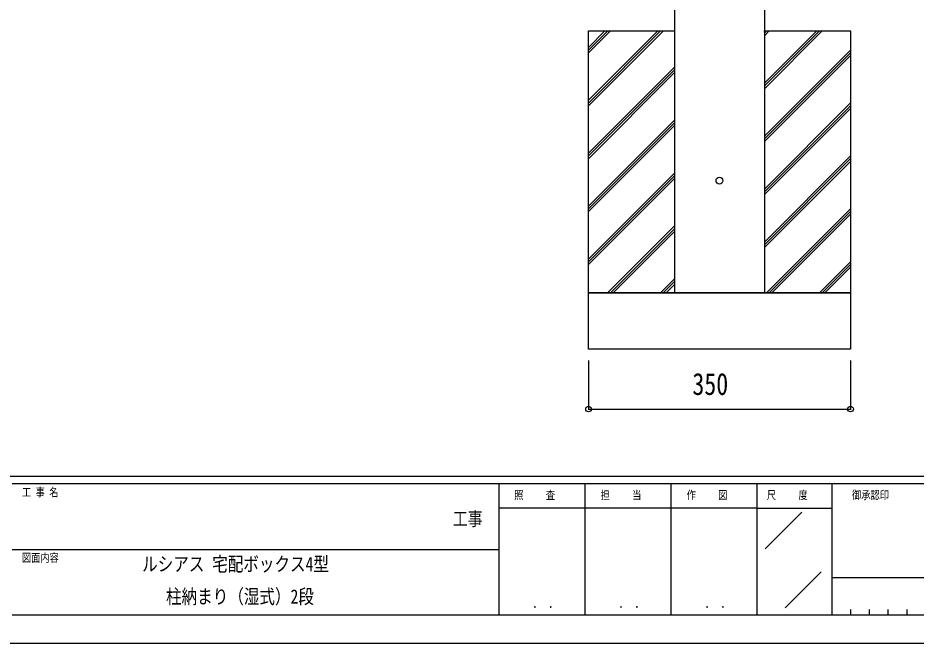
# Model space of a CAD drawing. Units: millimetres, scale not verified. Extents: x -2102 to 2102, y -1485 to 1485.
# Drawn here: x 5 to 1205, y -1485 to -650 of the extents above; entities that cross this region are included whole.
import ezdxf
from ezdxf.enums import TextEntityAlignment as Align

# ---------------------------------------------------------------- set-up
doc = ezdxf.new("R2010")
doc.units = ezdxf.units.MM
doc.header["$LTSCALE"] = 8
for name, color, linetype in [('0-1_USER1', 3, 'Continuous'), ('0-3_YKK_A1', 4, 'Continuous'), ('0-4_YKK_D', 6, 'Continuous'), ('0-5_YKK_ZWAK', 7, 'Continuous')]:
    doc.layers.add(name, color=color, linetype=linetype)
doc.styles.add('ＭＳ ゴシック', font='')
doc.styles.get('ＭＳ ゴシック').set_extended_font_data('MS Gothic')

msp = doc.modelspace()

# ---------------------------------------------------------------- linework, layer by layer
at = {"layer": '0-3_YKK_A1'}
for p, q in [((767.51, -689.504), (789.514, -667.5)), ((767.51, -760.215), (860.225, -667.5)), ((767.51, -693.129), (793.139, -667.5)), ((767.51, -763.84), (863.85, -667.5)), ((767.51, -696.754), (796.764, -667.5)), ((767.51, -767.465), (867.475, -667.5)), ((882.51, -667.5), (882.51, -1017.5)), ((1002.38, -737.477), (1072.357, -667.5)), ((1002.38, -670.391), (1005.271, -667.5)), ((1002.38, -741.102), (1075.982, -667.5)), ((1002.38, -674.016), (1008.896, -667.5)), ((1002.38, -744.727), (1079.607, -667.5)), ((1002.51, -667.5), (1002.51, -1017.5)), ((1002.38, -808.187), (1117.51, -693.058)), ((1002.38, -811.812), (1117.51, -696.683)), ((1002.38, -815.437), (1117.51, -700.308)), ((767.51, -830.926), (882.51, -715.926)), ((767.51, -834.551), (882.51, -719.551)), ((767.51, -838.176), (882.51, -723.176)), ((1002.38, -878.898), (1117.51, -763.768)), ((1002.38, -882.523), (1117.51, -767.393)), ((1002.38, -886.148), (1117.51, -771.018)), ((767.51, -901.636), (882.51, -786.636)), ((767.51, -905.261), (882.51, -790.261)), ((767.51, -908.886), (882.51, -793.886)), ((1002.38, -949.609), (1117.51, -834.479)), ((1002.38, -953.234), (1117.51, -838.104)), ((1002.38, -956.859), (1117.51, -841.729)), ((767.51, -972.347), (882.51, -857.347)), ((767.51, -975.972), (882.51, -860.972)), ((767.51, -979.597), (882.51, -864.597)), ((1005.2, -1017.5), (1117.51, -905.19)), ((1008.825, -1017.5), (1117.51, -908.815)), ((1012.45, -1017.5), (1117.51, -912.44)), ((793.068, -1017.5), (882.51, -928.058)), ((796.693, -1017.5), (882.51, -931.683)), ((800.318, -1017.5), (882.51, -935.308)), ((1075.91, -1017.5), (1117.51, -975.9)), ((1079.535, -1017.5), (1117.51, -979.525)), ((1083.16, -1017.5), (1117.51, -983.15)), ((863.778, -1017.5), (882.51, -998.768)), ((867.403, -1017.5), (882.51, -1002.393)), ((871.028, -1017.5), (882.51, -1006.018)), ((1002.51, -1017.5), (882.51, -1017.5))]:
    msp.add_line(p, q, dxfattribs=at)
for points in [[(882.508, 782.5), (882.51, 769.5), (882.51, 182.5), (882.51, -667.5)], [(882.51, 782.5), (1002.51, 782.5), (1002.51, -667.5)], [(1001.646, -667.5), (1117.51, -667.5), (1117.51, -1017.5), (767.51, -1017.5), (767.51, -667.5), (882.51, -667.5)]]:
    msp.add_lwpolyline(points, dxfattribs=at)
msp.add_lwpolyline([(767.51, -1017.5), (1117.51, -1017.5), (1117.51, -1092.5), (767.51, -1092.5)], close=True, dxfattribs=at)
msp.add_circle((942.38, -867.5), 4.5, dxfattribs=at)
at = {"layer": '0-4_YKK_D'}
for p, q in [((767.51, -1107.5), (767.51, -1173.5)), ((1117.51, -1107.5), (1117.51, -1173.5)), ((767.51, -1172.5), (1117.51, -1172.5))]:
    msp.add_line(p, q, dxfattribs=at)
for centre in [(767.51, -1172.5), (1117.51, -1172.5)]:
    msp.add_circle(centre, 3.75, dxfattribs=at)
at = {"layer": '0-5_YKK_ZWAK'}
for p, q in [((1947.51, -1262.5), (-1952.49, -1262.5)), ((647.51, -1272.5), (-2.49, -1272.5)), ((762.51, -1272.5), (762.51, -1447.5)), ((877.51, -1272.5), (877.51, -1447.5)), ((992.51, -1272.5), (992.51, -1447.5)), ((1092.51, -1272.5), (992.51, -1272.5)), ((1608.76, -1272.5), (1092.51, -1272.5)), ((1092.51, -1272.5), (1092.51, -1447.5)), ((992.51, -1305), (647.51, -1305)), ((992.51, -1305), (1092.51, -1305)), ((1003.552, -1359.146), (1052.519, -1310.179)), ((-2.49, -1360), (647.51, -1360)), ((1030.336, -1437.994), (1078.446, -1389.884)), ((1092.51, -1397.5), (1608.76, -1397.5)), ((-2.49, -1447.5), (647.51, -1447.5)), ((647.51, -1447.5), (992.51, -1447.5)), ((992.51, -1447.5), (1092.51, -1447.5)), ((1092.51, -1447.5), (1608.76, -1447.5)), ((1117.51, -1440), (1117.51, -1447.5)), ((1142.51, -1440), (1142.51, -1447.5)), ((1167.51, -1440), (1167.51, -1447.5)), ((1192.51, -1440), (1192.51, -1447.5))]:
    msp.add_line(p, q, dxfattribs=at)
msp.add_lwpolyline([(-2102.5, -1485), (2102.5, -1485), (2102.5, 1485), (-2102.5, 1485)], close=True, dxfattribs=at)
msp.add_lwpolyline([(992.51, -1272.5), (647.51, -1272.5), (647.51, -1447.5)], dxfattribs=at)

# ---------------------------------------------------------------- texts
at = {"layer": '0-1_USER1', "style": 'ＭＳ ゴシック', "width": 0.8}
for s, p in [('ルシアス 宅配ボックス4型', (171.235, -1394.764)), ('柱納まり（湿式）2段', (203.128, -1438.098))]:
    msp.add_text(s, height=19.06, dxfattribs=at).set_placement(p, align=Align.BOTTOM_LEFT)
at = {"layer": '0-4_YKK_D', "style": 'ＭＳ ゴシック', "width": 0.8}
msp.add_text('350', height=29.33, dxfattribs=at).set_placement((906.243, -1162.5), align=Align.BOTTOM_LEFT)
at = {"layer": '0-5_YKK_ZWAK', "style": 'ＭＳ ゴシック', "width": 0.8}
for s, height, p in [('工 事 名', 11, (10.635, -1292.5)), ('照     査', 11, (668.21, -1296.25)), ('担     当', 11, (783.61, -1296.25)), ('作     図', 11, (898.61, -1296.25)), ('尺     度', 11, (1005.71, -1296.25)), ('御承認印', 11, (1119.569, -1296.25)), ('工事', 18.33, (586.167, -1333.733)), ('図面内容', 11, (10.635, -1380)), ('． ．', 12.96, (692.5, -1442.176)), ('． ．', 12.96, (807.5, -1442.176)), ('． ．', 12.96, (922.5, -1442.176))]:
    msp.add_text(s, height=height, dxfattribs=at).set_placement(p, align=Align.BOTTOM_LEFT)

doc.saveas('drawing.dxf')
